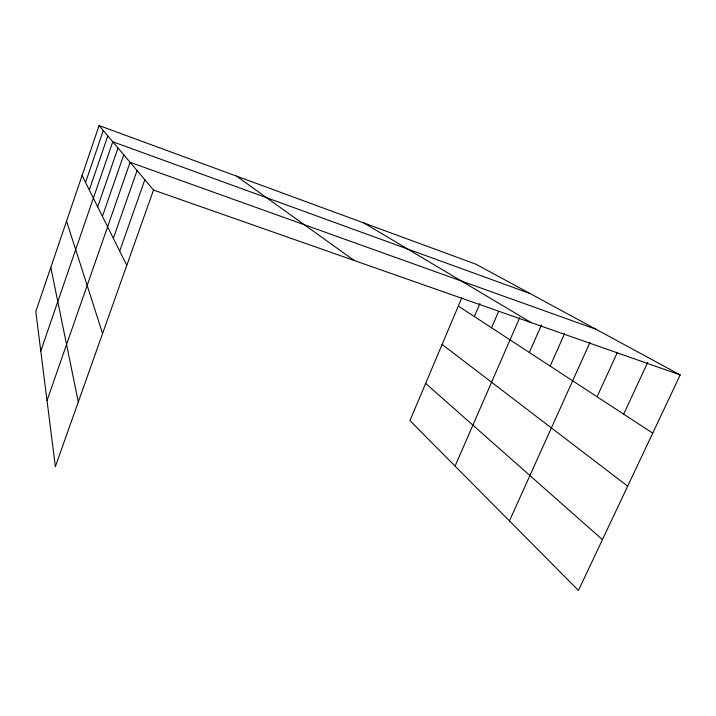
<?xml version="1.0" encoding="UTF-8"?>
<svg xmlns="http://www.w3.org/2000/svg" width="716" height="716" viewBox="0 0 716 716"><rect width="100%" height="100%" fill="white"/><g stroke="black" fill="none" stroke-linecap="round" stroke-linejoin="round"><path stroke-width="1.07" d="M99.094 125.551L35.8 311.532L55.347 466.626L153.501 190.062L99.094 125.551L475.988 264.231L680.2 374.924L578.456 590.449L409.928 420.623L461.766 297.91M85.553 182.437L103.274 130.509M89.294 189.964L107.821 135.897M40.785 351.073L112.77 141.768L530.171 293.596M97.689 206.852L118.015 147.988M102.415 216.348L123.77 154.808M47.023 400.593L130.088 162.299L595.936 329.244M113.334 238.303L137.069 170.578M119.688 251.083L144.829 179.779M474.35 316.553L479.926 303.486M491.543 327.794L498.551 311.541M455.063 466.107L519.664 317.743M529.33 352.487L541.448 324.966M550.148 366.1L564.602 333.656M509.434 520.899L590.002 342.391M597.081 396.771L617.443 352.272M623.672 414.152L647.738 362.323M153.501 190.062L680.2 374.924M363.916 222.989L531.424 322.71M458.312 306.072L652.723 433.135M236.414 176.073L354.322 260.552M442.103 344.45L627.681 486.173M425.653 383.391L602.442 539.649M82.098 175.492L126.786 265.341M66.552 221.172L102.576 333.549M50.809 267.417L78.295 401.962"/></g></svg>
